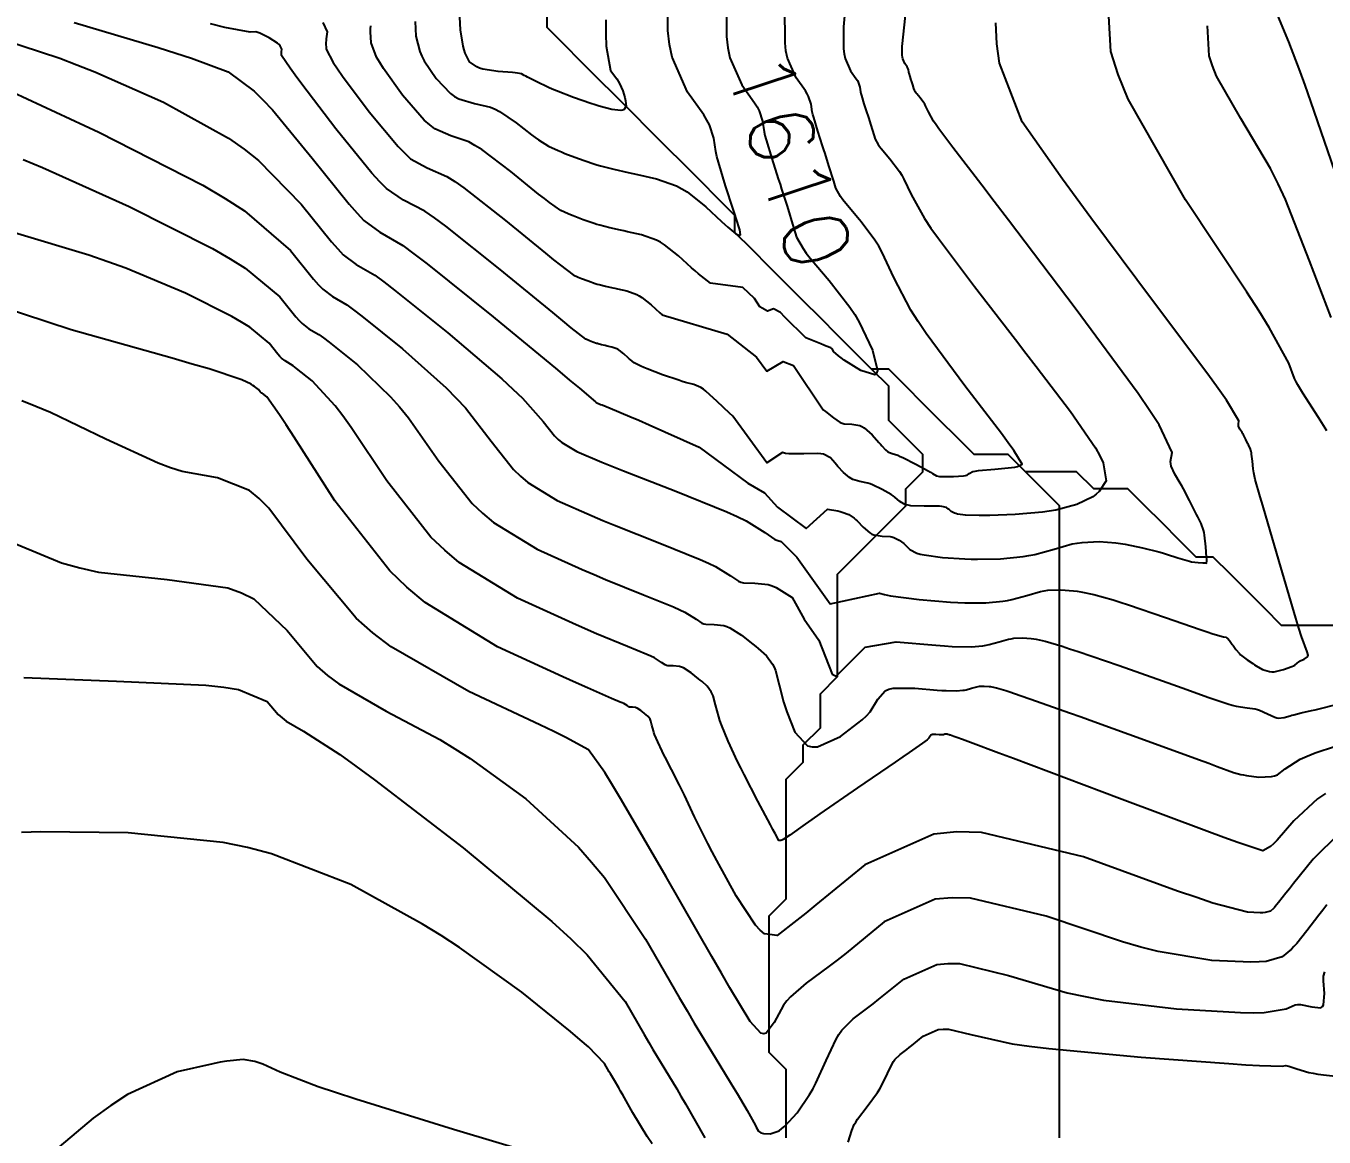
# Model space of a CAD drawing. Header units: metres. Extents: x 837117 to 838479, y 1189012 to 1191015.
# Drawn here: x 837686.6 to 837762.5, y 1190836.9 to 1190901.9 of the extents above; entities that cross this region are included whole.
import ezdxf

# ---------------------------------------------------------------- set-up
doc = ezdxf.new("R2010")
doc.units = ezdxf.units.M
doc.header["$LTSCALE"] = 0.3
for name, color, linetype in [('COTAS 10', 1, 'Continuous'), ('COTAS INT', 252, 'Continuous'), ('DRENAJE', 5, 'Continuous')]:
    doc.layers.add(name, color=color, linetype=linetype)
doc.styles.get("Standard").update_dxf_attribs({"font": 'simplex.shx'})

msp = doc.modelspace()

# ---------------------------------------------------------------- linework, layer by layer
at = {"layer": 'COTAS 10'}
for points in [[(837762.673, 1190878.242), (837762.196, 1190879.019), (837761.275, 1190880.45), (837760.97, 1190880.934), (837760.881, 1190881.115), (837760.791, 1190881.316), (837760.45, 1190882.212), (837759.309, 1190884.301), (837758.715, 1190885.255), (837758, 1190886.372), (837754.41, 1190891.762), (837751.04, 1190897.657), (837750.464, 1190899.092), (837750.041, 1190900.442), (837749.803, 1190904.607)], [(837727.535, 1190904.194), (837727.541, 1190901.321), (837727.622, 1190900.67), (837727.737, 1190900.083), (837728.44, 1190898.487), (837729.189, 1190897.442), (837729.334, 1190897.202), (837729.451, 1190896.984), (837729.647, 1190896.374), (837729.742, 1190895.753), (837729.795, 1190895.527), (837729.86, 1190895.278), (837730.192, 1190894.184), (837730.577, 1190892.997), (837730.676, 1190892.689), (837730.771, 1190892.39), (837731.086, 1190891.388), (837731.47, 1190890.147), (837731.644, 1190889.585), (837732.025, 1190888.909), (837732.214, 1190888.648), (837732.439, 1190888.356), (837733.552, 1190887.038), (837734.762, 1190885.486), (837735.048, 1190885.047), (837735.312, 1190884.604), (837736.091, 1190882.973), (837736.374, 1190881.782), (837736.326, 1190881.617), (837736.224, 1190881.524), (837735.398, 1190881.78), (837734.435, 1190882.39), (837734.246, 1190882.52), (837734.091, 1190882.632), (837733.811, 1190882.895), (837733.748, 1190883.021), (837733.73, 1190883.046), (837733.712, 1190883.068), (837733.645, 1190883.112), (837733.38, 1190883.211), (837733.238, 1190883.267), (837733.066, 1190883.335), (837732.195, 1190883.685), (837730.959, 1190884.898), (837730.713, 1190885.182), (837730.295, 1190885.391), (837729.937, 1190885.241), (837729.625, 1190885.433), (837729.49, 1190885.496), (837729.175, 1190885.998), (837728.499, 1190886.633), (837726.612, 1190886.892), (837725.911, 1190887.441), (837725.709, 1190887.611), (837725.504, 1190887.788), (837724.735, 1190888.493), (837723.923, 1190889.14), (837723.691, 1190889.281), (837723.456, 1190889.405), (837722.58, 1190889.715), (837721.748, 1190889.902), (837721.541, 1190889.948), (837721.344, 1190889.992), (837720.715, 1190890.133), (837720.133, 1190890.28), (837719.966, 1190890.329), (837719.797, 1190890.381), (837719.163, 1190890.597), (837718.566, 1190890.827), (837718.42, 1190890.887), (837718.283, 1190890.947), (837717.856, 1190891.149), (837717.18, 1190891.615), (837716.886, 1190891.84), (837716.545, 1190892.107), (837714.928, 1190893.418), (837713.22, 1190894.704), (837712.823, 1190894.955), (837712.458, 1190895.16), (837711.413, 1190895.521), (837710.474, 1190895.922), (837710.176, 1190896.153), (837709.862, 1190896.435), (837708.593, 1190897.889), (837707.472, 1190899.451), (837707.252, 1190899.802), (837707.071, 1190900.117), (837706.743, 1190900.963), (837706.713, 1190901.593), (837706.719, 1190901.772), (837706.732, 1190901.953)], [(837684.919, 1190898.449), (837690.814, 1190895.723), (837696.912, 1190892.623), (837698.213, 1190891.852), (837699.345, 1190891.12), (837702.037, 1190888.793), (837703.383, 1190887.117), (837703.669, 1190886.795), (837703.916, 1190886.535), (837704.492, 1190886.108), (837705.32, 1190885.623), (837705.727, 1190885.325), (837706.21, 1190884.957), (837708.595, 1190883.038), (837711.145, 1190880.762), (837711.732, 1190880.168), (837712.268, 1190879.59), (837713.773, 1190877.633), (837715.077, 1190875.975), (837715.485, 1190875.585), (837715.914, 1190875.225), (837717.633, 1190874.173), (837719.682, 1190873.27), (837720.318, 1190873.003), (837720.984, 1190872.73), (837723.639, 1190871.683), (837726.007, 1190870.723), (837726.493, 1190870.504), (837726.905, 1190870.306), (837727.78, 1190869.76), (837728.238, 1190869.444), (837728.388, 1190869.391), (837728.547, 1190869.354), (837729.206, 1190869.341), (837729.979, 1190869.262), (837730.211, 1190869.182), (837730.45, 1190869.077), (837731.38, 1190868.488), (837732.092, 1190867.217), (837732.94, 1190866.006), (837733.727, 1190864.008), (837733.969, 1190863.887), (837735.664, 1190865.582), (837737.468, 1190865.899), (837739.802, 1190865.697), (837740.309, 1190865.661), (837740.756, 1190865.634), (837741.866, 1190865.608), (837742.552, 1190865.673), (837742.732, 1190865.702), (837742.907, 1190865.736), (837743.5, 1190865.901), (837744.053, 1190866.056), (837744.203, 1190866.084), (837744.35, 1190866.106), (837744.868, 1190866.131), (837745.38, 1190866.092), (837745.524, 1190866.073), (837745.669, 1190866.051), (837746.198, 1190865.942), (837747.186, 1190865.642), (837747.62, 1190865.499), (837748.123, 1190865.33), (837750.522, 1190864.505), (837753.063, 1190863.616), (837753.657, 1190863.406), (837754.203, 1190863.213), (837755.778, 1190862.648), (837756.888, 1190862.274), (837757.141, 1190862.202), (837757.371, 1190862.142), (837758.004, 1190862.038), (837758.481, 1190861.972), (837758.611, 1190861.936), (837758.741, 1190861.894), (837759.205, 1190861.677), (837759.635, 1190861.484), (837759.744, 1190861.457), (837759.848, 1190861.44), (837760.184, 1190861.472), (837760.523, 1190861.576), (837760.629, 1190861.605), (837760.739, 1190861.633), (837761.18, 1190861.737), (837761.781, 1190861.874), (837761.992, 1190861.925), (837762.223, 1190861.98), (837763.22, 1190862.225)], [(837684.808, 1190872.111), (837688.632, 1190870.528), (837689.712, 1190870.222), (837690.8, 1190869.972), (837694.808, 1190869.545), (837698.359, 1190869.056), (837699.16, 1190868.767), (837699.882, 1190868.411), (837701.833, 1190866.571), (837703.595, 1190864.46), (837704.199, 1190863.934), (837704.853, 1190863.433), (837707.631, 1190861.833), (837710.773, 1190860.174), (837711.655, 1190859.636), (837712.544, 1190859.063), (837715.798, 1190856.71), (837718.876, 1190853.883), (837719.653, 1190853.012), (837720.397, 1190852.102), (837722.812, 1190848.498), (837724.777, 1190845.089), (837725.236, 1190844.303), (837725.659, 1190843.586), (837726.883, 1190841.565), (837727.768, 1190840.133), (837727.979, 1190839.787), (837728.173, 1190839.463), (837728.75, 1190838.473), (837729.144, 1190837.77), (837729.223, 1190837.627), (837729.29, 1190837.506), (837729.424, 1190837.254), (837729.557, 1190837.167), (837729.623, 1190837.149), (837729.701, 1190837.135), (837730.091, 1190837.107), (837730.621, 1190837.29), (837730.789, 1190837.409), (837730.966, 1190837.557), (837731.678, 1190838.337), (837732.407, 1190839.399), (837732.594, 1190839.725), (837732.775, 1190840.065), (837733.375, 1190841.407), (837733.956, 1190842.65), (837734.126, 1190842.927), (837734.3, 1190843.176), (837734.957, 1190843.834), (837735.824, 1190844.476), (837736.131, 1190844.715), (837736.466, 1190844.981), (837737.913, 1190846.161), (837739.848, 1190847.018), (837740.49, 1190847.079), (837741.178, 1190847.065), (837744.045, 1190846.379), (837747.481, 1190845.36), (837748.527, 1190845.135), (837749.613, 1190844.935), (837753.879, 1190844.42), (837757.62, 1190844.207), (837758.376, 1190844.197), (837759.011, 1190844.209), (837760.29, 1190844.427), (837760.817, 1190844.661), (837760.977, 1190844.682), (837761.142, 1190844.684), (837761.789, 1190844.532), (837762.322, 1190844.485), (837762.415, 1190844.552), (837762.485, 1190844.655), (837762.542, 1190845.318), (837762.486, 1190846.053), (837762.484, 1190846.201), (837762.489, 1190846.326), (837762.556, 1190846.578)]]:
    msp.add_lwpolyline(points, dxfattribs=at)
at = {"layer": 'COTAS INT'}
for points in [[(837709.319, 1190902.211), (837709.362, 1190901.337), (837709.605, 1190900.439), (837709.723, 1190900.175), (837709.862, 1190899.904), (837710.548, 1190898.869), (837711.396, 1190897.989), (837711.638, 1190897.815), (837711.884, 1190897.671), (837712.797, 1190897.403), (837713.74, 1190897.188), (837714.004, 1190897.077), (837714.27, 1190896.944), (837715.242, 1190896.28), (837716.129, 1190895.578), (837716.341, 1190895.422), (837716.538, 1190895.283), (837717.131, 1190894.916), (837717.703, 1190894.645), (837717.887, 1190894.566), (837718.082, 1190894.485), (837718.88, 1190894.177), (837719.728, 1190893.888), (837719.955, 1190893.818), (837720.178, 1190893.753), (837720.956, 1190893.556), (837721.798, 1190893.368), (837722.062, 1190893.309), (837722.339, 1190893.247), (837723.452, 1190892.997), (837724.624, 1190892.582), (837724.938, 1190892.416), (837725.249, 1190892.228), (837726.335, 1190891.363), (837727.248, 1190890.505), (837727.449, 1190890.322), (837727.628, 1190890.161), (837728.088, 1190889.778), (837728.316, 1190889.674), (837728.348, 1190889.69), (837728.367, 1190889.726), (837728.324, 1190890.018), (837728.118, 1190890.667), (837728.034, 1190890.927), (837727.938, 1190891.223), (837727.494, 1190892.583), (837727.07, 1190893.979), (837726.988, 1190894.297), (837726.92, 1190894.585), (837726.799, 1190895.377), (837726.549, 1190896.154), (837726.399, 1190896.432), (837726.215, 1190896.738), (837725.26, 1190898.071), (837724.364, 1190900.106), (837724.217, 1190900.855), (837724.114, 1190901.684), (837724.105, 1190905.348)], [(837734.614, 1190904.261), (837734.393, 1190901.887), (837734.396, 1190900.594), (837734.433, 1190900.302), (837734.484, 1190900.037), (837734.801, 1190899.319), (837735.137, 1190898.849), (837735.202, 1190898.742), (837735.255, 1190898.643), (837735.343, 1190898.369), (837735.386, 1190898.09), (837735.41, 1190897.988), (837735.439, 1190897.876), (837735.588, 1190897.384), (837735.762, 1190896.85), (837735.806, 1190896.711), (837735.849, 1190896.577), (837735.99, 1190896.126), (837736.163, 1190895.568), (837736.242, 1190895.315), (837736.413, 1190895.011), (837736.498, 1190894.894), (837736.599, 1190894.763), (837737.1, 1190894.169), (837737.66, 1190893.43), (837737.799, 1190893.207), (837737.93, 1190892.975), (837738.346, 1190892.072), (837739.138, 1190890.665), (837739.507, 1190890.117), (837739.941, 1190889.499), (837742.048, 1190886.693), (837744.45, 1190883.59), (837745.07, 1190882.785), (837745.671, 1190882.003), (837747.677, 1190879.372), (837749.14, 1190877.243), (837749.399, 1190876.777), (837749.594, 1190876.365), (837749.77, 1190875.322), (837749.359, 1190874.688), (837749.184, 1190874.534), (837748.984, 1190874.388), (837748.039, 1190873.939), (837746.808, 1190873.61), (837746.427, 1190873.541), (837746.028, 1190873.481), (837744.439, 1190873.344), (837742.958, 1190873.294), (837742.627, 1190873.289), (837742.329, 1190873.288), (837741.538, 1190873.317), (837741.063, 1190873.38), (837740.964, 1190873.401), (837740.88, 1190873.424), (837740.694, 1190873.517), (837740.597, 1190873.618), (837740.568, 1190873.644), (837740.538, 1190873.671), (837740.423, 1190873.762), (837740.148, 1190873.827), (837740.017, 1190873.838), (837739.862, 1190873.845), (837739.104, 1190873.841), (837738.331, 1190873.866), (837738.166, 1190873.892), (837738.023, 1190873.925), (837737.682, 1190874.113), (837737.402, 1190874.367), (837737.297, 1190874.443), (837737.18, 1190874.521), (837736.658, 1190874.822), (837736.092, 1190875.086), (837735.948, 1190875.14), (837735.808, 1190875.187), (837735.35, 1190875.289), (837734.945, 1190875.4), (837734.838, 1190875.453), (837734.735, 1190875.515), (837734.384, 1190875.818), (837734.065, 1190876.169), (837733.982, 1190876.261), (837733.901, 1190876.351), (837733.627, 1190876.659), (837733.23, 1190876.875), (837733.071, 1190876.908), (837732.891, 1190876.929), (837732.062, 1190876.908), (837731.204, 1190876.899), (837731.006, 1190876.928), (837730.824, 1190876.971), (837729.91, 1190876.366), (837727.925, 1190879.096), (837727.724, 1190879.273), (837726.996, 1190879.965), (837726.344, 1190880.565), (837726.19, 1190880.683), (837726.047, 1190880.781), (837725.629, 1190880.965), (837725.141, 1190881.081), (837724.955, 1190881.137), (837724.747, 1190881.203), (837723.808, 1190881.528), (837722.894, 1190881.875), (837722.701, 1190881.955), (837722.534, 1190882.029), (837722.144, 1190882.235), (837721.917, 1190882.413), (837721.852, 1190882.468), (837721.785, 1190882.526), (837721.536, 1190882.755), (837721.272, 1190882.964), (837721.197, 1190883.01), (837721.121, 1190883.05), (837720.837, 1190883.151), (837720.567, 1190883.211), (837720.5, 1190883.226), (837720.436, 1190883.241), (837720.232, 1190883.286), (837720.043, 1190883.334), (837719.989, 1190883.35), (837719.934, 1190883.367), (837719.728, 1190883.437), (837719.535, 1190883.511), (837719.488, 1190883.531), (837719.443, 1190883.55), (837719.305, 1190883.616), (837718.464, 1190884.28), (837717.976, 1190884.676), (837717.378, 1190885.164), (837714.3, 1190887.696), (837711.121, 1190890.224), (837710.461, 1190890.71), (837709.895, 1190891.104), (837708.644, 1190891.756), (837707.653, 1190892.424), (837707.251, 1190892.829), (837706.794, 1190893.329), (837704.683, 1190895.928), (837702.692, 1190898.544), (837702.31, 1190899.056), (837702.003, 1190899.474), (837701.506, 1190900.215), (837701.499, 1190900.356), (837701.5, 1190900.396), (837701.503, 1190900.436), (837701.526, 1190900.587), (837701.432, 1190900.781), (837701.361, 1190900.85), (837701.271, 1190900.925), (837700.784, 1190901.249), (837700.239, 1190901.522), (837700.113, 1190901.565), (837699.997, 1190901.594), (837699.668, 1190901.58), (837698.193, 1190901.86), (837697.356, 1190902.073)], [(837703.922, 1190902.141), (837704.18, 1190901.607), (837704.118, 1190901.195), (837704.11, 1190901.084), (837704.106, 1190900.974), (837704.124, 1190900.589), (837704.537, 1190899.796), (837704.781, 1190899.429), (837705.082, 1190898.998), (837706.638, 1190896.908), (837708.328, 1190894.882), (837708.714, 1190894.491), (837709.063, 1190894.173), (837710.028, 1190893.638), (837711.177, 1190893.132), (837711.642, 1190892.833), (837712.171, 1190892.464), (837714.614, 1190890.557), (837716.962, 1190888.636), (837717.431, 1190888.258), (837717.822, 1190887.947), (837718.58, 1190887.383), (837718.863, 1190887.248), (837718.954, 1190887.209), (837719.051, 1190887.169), (837719.446, 1190887.017), (837719.865, 1190886.874), (837719.978, 1190886.839), (837720.088, 1190886.807), (837720.473, 1190886.709), (837720.89, 1190886.617), (837721.02, 1190886.587), (837721.158, 1190886.557), (837721.708, 1190886.433), (837722.289, 1190886.228), (837722.444, 1190886.145), (837722.598, 1190886.052), (837723.135, 1190885.624), (837723.645, 1190885.157), (837723.781, 1190885.04), (837727.588, 1190883.898), (837729.309, 1190882.562), (837729.897, 1190881.748), (837730.855, 1190882.311), (837731.462, 1190882.077), (837733.201, 1190879.475), (837733.346, 1190879.37), (837733.797, 1190879.011), (837734.203, 1190878.743), (837734.32, 1190878.696), (837734.439, 1190878.661), (837734.885, 1190878.631), (837735.346, 1190878.565), (837735.474, 1190878.507), (837735.602, 1190878.431), (837736.067, 1190878.015), (837736.469, 1190877.56), (837736.558, 1190877.46), (837736.637, 1190877.371), (837736.841, 1190877.145), (837736.988, 1190877.018), (837737.031, 1190876.992), (837737.076, 1190876.97), (837737.246, 1190876.923), (837737.564, 1190876.814), (837737.702, 1190876.753), (837737.861, 1190876.678), (837738.617, 1190876.294), (837739.348, 1190875.904), (837739.491, 1190875.824), (837739.609, 1190875.757), (837739.824, 1190875.618), (837740.009, 1190875.576), (837740.108, 1190875.569), (837740.227, 1190875.566), (837740.832, 1190875.571), (837741.422, 1190875.613), (837741.533, 1190875.631), (837741.62, 1190875.652), (837741.742, 1190875.754), (837741.956, 1190875.866), (837742.101, 1190875.894), (837742.282, 1190875.92), (837743.247, 1190876.003), (837744.225, 1190876.093), (837744.416, 1190876.124), (837744.571, 1190876.157), (837744.841, 1190876.3), (837744.354, 1190877.099), (837744.032, 1190877.546), (837743.628, 1190878.092), (837741.495, 1190880.879), (837739.237, 1190883.936), (837738.755, 1190884.653), (837738.334, 1190885.312), (837737.334, 1190887.223), (837736.664, 1190888.679), (837736.452, 1190889.052), (837736.229, 1190889.412), (837735.417, 1190890.484), (837735.326, 1190890.603), (837734.519, 1190891.559), (837734.356, 1190891.771), (837734.219, 1190891.96), (837733.943, 1190892.45), (837733.817, 1190892.857), (837733.538, 1190893.757), (837733.31, 1190894.484), (837733.241, 1190894.7), (837733.169, 1190894.923), (837732.89, 1190895.784), (837732.649, 1190896.577), (837732.602, 1190896.758), (837732.564, 1190896.921), (837732.495, 1190897.372), (837732.353, 1190897.814), (837732.268, 1190897.972), (837732.163, 1190898.146), (837731.62, 1190898.903), (837731.111, 1190900.06), (837731.027, 1190900.486), (837730.969, 1190900.957), (837730.964, 1190903.041)], [(837759.588, 1190903.018), (837760.441, 1190901.006), (837761.093, 1190899.281), (837761.382, 1190898.472), (837761.718, 1190897.519), (837763.322, 1190892.881)], [(837685.137, 1190901.171), (837688.527, 1190900.048), (837689.537, 1190899.664), (837690.579, 1190899.249), (837694.602, 1190897.487), (837698.41, 1190895.372), (837699.317, 1190894.734), (837700.159, 1190894.074), (837702.664, 1190891.503), (837704.426, 1190889.311), (837704.799, 1190888.89), (837705.123, 1190888.549), (837705.876, 1190887.991), (837706.96, 1190887.355), (837707.491, 1190886.966), (837708.124, 1190886.485), (837711.244, 1190883.975), (837714.397, 1190881.286), (837715.05, 1190880.692), (837715.607, 1190880.163), (837716.826, 1190878.794), (837717.49, 1190877.948), (837717.698, 1190877.749), (837717.917, 1190877.566), (837718.794, 1190877.029), (837720.256, 1190876.408), (837720.844, 1190876.171), (837721.511, 1190875.906), (837724.582, 1190874.713), (837727.566, 1190873.504), (837728.177, 1190873.229), (837728.697, 1190872.979), (837729.798, 1190872.291), (837730.368, 1190871.893), (837730.551, 1190871.826), (837730.747, 1190871.778), (837731.668, 1190870.849), (837733.606, 1190868.125), (837736.499, 1190868.75), (837736.797, 1190868.67), (837737.146, 1190868.596), (837738.825, 1190868.371), (837740.644, 1190868.227), (837741.082, 1190868.203), (837741.49, 1190868.187), (837742.724, 1190868.187), (837743.725, 1190868.281), (837743.987, 1190868.323), (837744.243, 1190868.373), (837745.11, 1190868.614), (837745.917, 1190868.841), (837746.135, 1190868.882), (837746.35, 1190868.914), (837747.106, 1190868.95), (837747.854, 1190868.892), (837748.064, 1190868.865), (837748.275, 1190868.832), (837749.047, 1190868.673), (837750.162, 1190868.349), (837750.59, 1190868.213), (837751.069, 1190868.056), (837753.227, 1190867.319), (837755.265, 1190866.619), (837755.668, 1190866.485), (837756.001, 1190866.377), (837756.624, 1190866.201), (837756.78, 1190866.164), (837756.819, 1190866.143), (837756.857, 1190866.117), (837756.98, 1190865.986), (837757.105, 1190865.807), (837757.144, 1190865.75), (837757.184, 1190865.691), (837757.348, 1190865.456), (837757.555, 1190865.207), (837757.624, 1190865.141), (837757.698, 1190865.075), (837758.004, 1190864.845), (837758.349, 1190864.623), (837758.446, 1190864.562), (837758.545, 1190864.502), (837758.908, 1190864.287), (837759.32, 1190864.156), (837759.45, 1190864.148), (837759.587, 1190864.153), (837760.135, 1190864.274), (837760.619, 1190864.452), (837760.715, 1190864.494), (837760.794, 1190864.532), (837760.943, 1190864.641), (837761.029, 1190864.731), (837761.07, 1190864.758), (837761.117, 1190864.785), (837761.348, 1190864.889), (837761.544, 1190865.02), (837761.569, 1190865.065), (837761.581, 1190865.113), (837761.521, 1190865.317), (837761.197, 1190866.214), (837761.044, 1190866.699), (837760.862, 1190867.287), (837759.975, 1190870.265), (837759.097, 1190873.272), (837758.922, 1190873.878), (837758.775, 1190874.385), (837758.489, 1190875.396), (837758.405, 1190875.786), (837758.385, 1190875.901), (837758.367, 1190876.019), (837758.317, 1190876.473), (837758.274, 1190876.877), (837758.26, 1190876.964), (837758.246, 1190877.041), (837758.191, 1190877.227), (837758.116, 1190877.378), (837758.089, 1190877.431), (837758.059, 1190877.49), (837757.93, 1190877.745), (837757.79, 1190878.013), (837757.753, 1190878.079), (837757.717, 1190878.142), (837757.593, 1190878.342), (837757.512, 1190878.525), (837757.503, 1190878.578), (837757.499, 1190878.631), (837757.532, 1190878.83), (837756.801, 1190880.035), (837756.314, 1190880.723), (837755.705, 1190881.564), (837752.48, 1190885.877), (837748.859, 1190890.714), (837748, 1190891.884), (837747.204, 1190892.981), (837744.848, 1190896.332), (837743.518, 1190899.757), (837743.368, 1190900.9), (837743.314, 1190902.129)], [(837689.365, 1190902.135), (837694.282, 1190900.675), (837695.329, 1190900.346), (837696.239, 1190900.05), (837698.39, 1190899.25), (837699.909, 1190898.121), (837700.42, 1190897.616), (837700.972, 1190897.028), (837703.292, 1190894.213), (837705.469, 1190891.504), (837705.93, 1190890.984), (837706.329, 1190890.563), (837707.26, 1190889.873), (837708.599, 1190889.088), (837709.256, 1190888.607), (837710.037, 1190888.012), (837713.892, 1190884.911), (837717.648, 1190881.811), (837718.367, 1190881.216), (837718.946, 1190880.736), (837719.878, 1190879.954), (837719.903, 1190879.921), (837719.911, 1190879.913), (837719.92, 1190879.906), (837719.954, 1190879.886), (837720.097, 1190879.829), (837720.174, 1190879.798), (837720.268, 1190879.762), (837720.743, 1190879.579), (837721.896, 1190879.094), (837722.416, 1190878.867), (837723.025, 1190878.599), (837725.95, 1190877.299), (837728.794, 1190875.18), (837729.77, 1190874.622), (837730.537, 1190873.785), (837732.211, 1190872.53), (837733.455, 1190873.654), (837734.053, 1190873.559), (837734.194, 1190873.528), (837734.323, 1190873.493), (837734.698, 1190873.349), (837735.012, 1190873.138), (837735.102, 1190873.062), (837735.194, 1190872.978), (837735.539, 1190872.608), (837735.925, 1190872.272), (837736.043, 1190872.209), (837736.166, 1190872.159), (837736.649, 1190872.089), (837737.117, 1190872.062), (837737.229, 1190872.039), (837737.335, 1190872.01), (837737.655, 1190871.852), (837737.915, 1190871.646), (837737.983, 1190871.586), (837738.049, 1190871.526), (837738.27, 1190871.299), (837738.69, 1190871.087), (837738.881, 1190871.036), (837739.104, 1190870.988), (837740.181, 1190870.844), (837741.487, 1190870.757), (837741.854, 1190870.746), (837742.224, 1190870.741), (837743.582, 1190870.766), (837744.899, 1190870.889), (837745.243, 1190870.945), (837745.579, 1190871.011), (837746.719, 1190871.327), (837747.781, 1190871.625), (837748.067, 1190871.679), (837748.35, 1190871.721), (837749.344, 1190871.769), (837750.328, 1190871.693), (837750.603, 1190871.657), (837750.881, 1190871.614), (837751.896, 1190871.405), (837752.837, 1190871.162), (837753.068, 1190871.098), (837753.286, 1190871.035), (837753.963, 1190870.82), (837754.506, 1190870.651), (837754.638, 1190870.618), (837754.762, 1190870.59), (837755.147, 1190870.538), (837755.423, 1190870.525), (837755.48, 1190870.522), (837755.527, 1190870.518), (837755.625, 1190870.507), (837755.645, 1190870.648), (837755.644, 1190870.74), (837755.639, 1190870.856), (837755.596, 1190871.467), (837755.515, 1190872.139), (837755.487, 1190872.293), (837755.456, 1190872.434), (837755.321, 1190872.826), (837755.124, 1190873.215), (837755.054, 1190873.354), (837754.978, 1190873.506), (837754.645, 1190874.166), (837754.282, 1190874.858), (837754.187, 1190875.03), (837754.093, 1190875.193), (837753.773, 1190875.71), (837753.563, 1190876.184), (837753.539, 1190876.32), (837753.529, 1190876.458), (837753.616, 1190876.974), (837752.858, 1190878.593), (837752.316, 1190879.427), (837751.629, 1190880.428), (837747.949, 1190885.434), (837744.042, 1190890.584), (837743.211, 1190891.675), (837742.49, 1190892.622), (837740.795, 1190894.832), (837739.977, 1190895.922), (837739.809, 1190896.161), (837739.665, 1190896.375), (837739.358, 1190896.921), (837739.196, 1190897.272), (837739.145, 1190897.362), (837739.091, 1190897.448), (837738.874, 1190897.736), (837738.679, 1190897.966), (837738.64, 1190898.017), (837738.607, 1190898.062), (837738.54, 1190898.181), (837738.51, 1190898.279), (837738.443, 1190898.496), (837738.388, 1190898.671), (837738.371, 1190898.723), (837738.354, 1190898.777), (837738.287, 1190898.984), (837738.229, 1190899.175), (837738.217, 1190899.219), (837738.208, 1190899.258), (837738.191, 1190899.367), (837738.157, 1190899.473), (837738.137, 1190899.511), (837738.111, 1190899.553), (837737.981, 1190899.736), (837737.858, 1190900.014), (837737.838, 1190900.117), (837737.824, 1190900.231), (837737.822, 1190900.733), (837738.016, 1190902.557)], [(837720.484, 1190902.305), (837720.483, 1190901.46), (837720.504, 1190900.751), (837720.764, 1190899.336), (837721.121, 1190898.838), (837721.202, 1190898.708), (837721.276, 1190898.581), (837721.478, 1190898.15), (837721.601, 1190897.763), (837721.624, 1190897.664), (837721.643, 1190897.568), (837721.671, 1190897.25), (837721.542, 1190897.042), (837721.46, 1190897.015), (837721.359, 1190897.001), (837720.83, 1190897.06), (837720.087, 1190897.256), (837719.852, 1190897.328), (837719.603, 1190897.407), (837718.597, 1190897.757), (837717.598, 1190898.142), (837717.353, 1190898.244), (837717.123, 1190898.343), (837716.407, 1190898.682), (837715.897, 1190898.95), (837715.796, 1190899.004), (837715.712, 1190899.05), (837715.556, 1190899.141), (837715.319, 1190899.185), (837715.185, 1190899.2), (837715.021, 1190899.216), (837714.181, 1190899.285), (837713.294, 1190899.419), (837713.101, 1190899.476), (837712.93, 1190899.542), (837712.503, 1190899.85), (837712.253, 1190900.357), (837712.194, 1190900.548), (837712.139, 1190900.76), (837711.98, 1190901.711), (837711.926, 1190902.829)], [(837762.928, 1190884.874), (837761.666, 1190888.189), (837760.255, 1190891.782), (837759.827, 1190892.702), (837759.382, 1190893.59), (837757.641, 1190896.524), (837756.219, 1190899.011), (837755.976, 1190899.617), (837755.798, 1190900.187), (837755.697, 1190901.944)], [(837686.386, 1190894.135), (837687.527, 1190893.651), (837692.591, 1190891.369), (837697.473, 1190888.914), (837698.5, 1190888.322), (837699.385, 1190887.768), (837701.409, 1190886.083), (837702.341, 1190884.924), (837702.538, 1190884.701), (837702.709, 1190884.521), (837703.107, 1190884.226), (837703.681, 1190883.89), (837703.962, 1190883.684), (837704.296, 1190883.429), (837705.946, 1190882.102), (837707.893, 1190880.237), (837708.415, 1190879.644), (837708.929, 1190879.017), (837710.721, 1190876.473), (837712.664, 1190874.002), (837713.272, 1190873.421), (837713.911, 1190872.884), (837716.473, 1190871.316), (837719.108, 1190870.131), (837719.792, 1190869.835), (837720.457, 1190869.553), (837722.695, 1190868.652), (837724.449, 1190867.941), (837724.809, 1190867.779), (837725.114, 1190867.632), (837725.762, 1190867.228), (837726.101, 1190866.994), (837726.212, 1190866.955), (837726.33, 1190866.927), (837726.818, 1190866.918), (837727.39, 1190866.86), (837727.562, 1190866.8), (837727.739, 1190866.722), (837728.428, 1190866.286), (837729.092, 1190865.761), (837729.255, 1190865.628), (837729.407, 1190865.5), (837729.881, 1190865.079), (837730.246, 1190864.585), (837730.331, 1190864.41), (837730.408, 1190864.219), (837730.629, 1190863.392), (837730.876, 1190862.396), (837730.97, 1190862.099), (837731.076, 1190861.793), (837731.551, 1190860.608), (837732.293, 1190859.811), (837732.567, 1190859.749), (837732.87, 1190859.756), (837734.214, 1190860.355), (837735.483, 1190861.327), (837735.74, 1190861.569), (837735.956, 1190861.799), (837736.394, 1190862.535), (837736.829, 1190863.038), (837737.044, 1190863.121), (837737.3, 1190863.181), (837738.562, 1190863.193), (837739.867, 1190863.08), (837740.15, 1190863.06), (837740.398, 1190863.044), (837741.008, 1190863.03), (837741.379, 1190863.065), (837741.476, 1190863.08), (837741.57, 1190863.099), (837741.891, 1190863.188), (837742.19, 1190863.272), (837742.27, 1190863.287), (837742.35, 1190863.299), (837742.63, 1190863.312), (837742.907, 1190863.291), (837742.984, 1190863.281), (837743.062, 1190863.269), (837743.348, 1190863.21), (837743.882, 1190863.048), (837744.116, 1190862.971), (837744.389, 1190862.879), (837745.684, 1190862.434), (837747.625, 1190861.746), (837748.304, 1190861.503), (837749.044, 1190861.236), (837752.228, 1190860.081), (837755.174, 1190859.007), (837755.764, 1190858.791), (837756.257, 1190858.611), (837757.222, 1190858.256), (837757.648, 1190858.14), (837757.801, 1190858.11), (837757.969, 1190858.081), (837758.701, 1190857.987), (837759.443, 1190858.009), (837759.617, 1190858.053), (837759.778, 1190858.115), (837760.245, 1190858.476), (837761.107, 1190859.025), (837761.517, 1190859.205), (837762, 1190859.397), (837764.362, 1190860.193)], [(837762.604, 1190857.016), (837762.129, 1190856.707), (837760.736, 1190855.427), (837759.766, 1190854.299), (837759.557, 1190854.086), (837759.374, 1190853.917), (837758.926, 1190853.664), (837757.468, 1190854.153), (837756.649, 1190854.45), (837755.649, 1190854.818), (837750.535, 1190856.733), (837745.372, 1190858.68), (837744.34, 1190859.068), (837743.482, 1190859.391), (837741.821, 1190860.012), (837741.347, 1190860.184), (837741.237, 1190860.224), (837741.136, 1190860.26), (837740.847, 1190860.362), (837740.654, 1190860.429), (837740.613, 1190860.442), (837740.578, 1190860.454), (837740.499, 1190860.478), (837740.456, 1190860.487), (837740.444, 1190860.489), (837740.433, 1190860.49), (837740.392, 1190860.493), (837740.35, 1190860.491), (837740.338, 1190860.49), (837740.326, 1190860.487), (837740.282, 1190860.475), (837740.234, 1190860.462), (837740.22, 1190860.459), (837740.205, 1190860.456), (837740.15, 1190860.451), (837740.059, 1190860.453), (837740.022, 1190860.456), (837739.98, 1190860.459), (837739.786, 1190860.476), (837739.598, 1190860.474), (837739.56, 1190860.465), (837739.528, 1190860.452), (837739.463, 1190860.378), (837739.378, 1190860.255), (837739.334, 1190860.212), (837739.281, 1190860.166), (837739.012, 1190859.967), (837738.231, 1190859.431), (837737.854, 1190859.172), (837737.408, 1190858.866), (837735.219, 1190857.36), (837733.003, 1190855.83), (837732.54, 1190855.508), (837732.143, 1190855.23), (837731.251, 1190854.594), (837730.868, 1190854.333), (837730.791, 1190854.292), (837730.726, 1190854.265), (837730.598, 1190854.277), (837730.384, 1190854.69), (837730.265, 1190854.915), (837730.121, 1190855.187), (837729.387, 1190856.571), (837728.571, 1190858.141), (837728.375, 1190858.531), (837728.192, 1190858.902), (837727.643, 1190860.082), (837727.247, 1190861.049), (837727.162, 1190861.286), (837727.088, 1190861.509), (837726.906, 1190862.204), (837726.763, 1190862.741), (837726.712, 1190862.865), (837726.657, 1190862.979), (837726.42, 1190863.3), (837726.112, 1190863.573), (837726.013, 1190863.657), (837725.908, 1190863.743), (837725.476, 1190864.084), (837725.029, 1190864.368), (837724.913, 1190864.418), (837724.802, 1190864.457), (837724.43, 1190864.495), (837724.113, 1190864.501), (837724.036, 1190864.519), (837723.964, 1190864.545), (837723.744, 1190864.696), (837723.323, 1190864.959), (837723.124, 1190865.054), (837722.891, 1190865.16), (837721.751, 1190865.622), (837719.929, 1190866.377), (837719.266, 1190866.667), (837718.534, 1190866.992), (837715.313, 1190868.46), (837711.908, 1190870.543), (837711.059, 1190871.257), (837710.25, 1190872.029), (837707.669, 1190875.313), (837705.589, 1190878.444), (837705.097, 1190879.12), (837704.642, 1190879.713), (837703.298, 1190881.166), (837702.383, 1190881.902), (837702.197, 1190882.043), (837702.041, 1190882.157), (837701.723, 1190882.344), (837701.502, 1190882.507), (837701.408, 1190882.607), (837701.298, 1190882.731), (837700.781, 1190883.374), (837699.659, 1190884.308), (837699.168, 1190884.615), (837698.599, 1190884.944), (837695.891, 1190886.305), (837692.4, 1190887.759), (837691.337, 1190888.146), (837690.231, 1190888.526), (837685.891, 1190889.844)], [(837763.39, 1190854.687), (837761.877, 1190853.182), (837760.721, 1190851.747), (837760.483, 1190851.45), (837760.281, 1190851.196), (837759.849, 1190850.644), (837759.655, 1190850.404), (837759.603, 1190850.348), (837759.553, 1190850.296), (837759.378, 1190850.144), (837759.068, 1190850.058), (837758.932, 1190850.048), (837758.775, 1190850.043), (837758.024, 1190850.075), (837756.012, 1190850.613), (837755.059, 1190850.929), (837753.935, 1190851.316), (837748.443, 1190853.313), (837742.458, 1190854.744), (837741.022, 1190854.774), (837739.682, 1190854.645), (837735.645, 1190852.857), (837732.782, 1190850.504), (837732.183, 1190850.018), (837731.668, 1190849.605), (837730.507, 1190848.712), (837729.767, 1190848.811), (837729.518, 1190849.022), (837729.248, 1190849.313), (837728.113, 1190851.03), (837726.972, 1190853.101), (837726.699, 1190853.615), (837726.445, 1190854.103), (837725.679, 1190855.654), (837725.08, 1190856.92), (837724.93, 1190857.229), (837724.787, 1190857.52), (837724.326, 1190858.419), (837723.95, 1190859.143), (837723.86, 1190859.323), (837723.776, 1190859.494), (837723.523, 1190860.038), (837723.34, 1190860.483), (837723.301, 1190860.593), (837723.267, 1190860.696), (837723.183, 1190861.016), (837723.117, 1190861.263), (837723.094, 1190861.321), (837723.069, 1190861.373), (837722.959, 1190861.521), (837722.817, 1190861.647), (837722.772, 1190861.685), (837722.723, 1190861.725), (837722.524, 1190861.882), (837722.318, 1190862.013), (837722.265, 1190862.037), (837722.213, 1190862.054), (837722.042, 1190862.072), (837721.896, 1190862.075), (837721.86, 1190862.083), (837721.827, 1190862.095), (837721.725, 1190862.165), (837721.532, 1190862.286), (837721.44, 1190862.33), (837721.332, 1190862.378), (837720.807, 1190862.591), (837719.402, 1190863.201), (837718.74, 1190863.499), (837717.959, 1190863.854), (837714.153, 1190865.604), (837709.905, 1190868.202), (837708.846, 1190869.092), (837707.837, 1190870.056), (837704.617, 1190874.153), (837702.25, 1190877.871), (837701.78, 1190878.596), (837701.39, 1190879.188), (837700.649, 1190880.229), (837700.469, 1190880.374), (837700.432, 1190880.402), (837700.402, 1190880.425), (837700.339, 1190880.461), (837700.296, 1190880.493), (837700.277, 1190880.513), (837700.255, 1190880.537), (837700.154, 1190880.664), (837699.933, 1190880.848), (837699.836, 1190880.908), (837699.724, 1190880.973), (837699.191, 1190881.241), (837697.273, 1190881.867), (837696.287, 1190882.157), (837695.104, 1190882.498), (837689.191, 1190884.154), (837682.172, 1190886.469)], [(837762.681, 1190850.51), (837762.436, 1190850.199), (837762.206, 1190849.904), (837761.499, 1190848.979), (837760.91, 1190848.249), (837760.753, 1190848.077), (837760.6, 1190847.919), (837760.069, 1190847.458), (837759.126, 1190847.197), (837758.713, 1190847.165), (837758.233, 1190847.151), (837755.952, 1190847.247), (837752.813, 1190847.774), (837751.793, 1190848.032), (837750.708, 1190848.338), (837746.244, 1190849.846), (837741.818, 1190850.904), (837740.756, 1190850.927), (837739.765, 1190850.831), (837736.779, 1190849.509), (837734.545, 1190847.688), (837734.028, 1190847.278), (837733.555, 1190846.909), (837732.216, 1190845.917), (837731.289, 1190845.126), (837731.076, 1190844.883), (837730.882, 1190844.63), (837730.342, 1190843.629), (837729.871, 1190842.989), (837729.722, 1190842.962), (837729.564, 1190843.001), (837728.922, 1190843.687), (837727.747, 1190845.659), (837727.252, 1190846.509), (837726.683, 1190847.491), (837724.017, 1190852.137), (837721.405, 1190856.628), (837720.871, 1190857.513), (837720.419, 1190858.243), (837719.468, 1190859.583), (837718.14, 1190860.305), (837717.45, 1190860.644), (837716.621, 1190861.044), (837712.461, 1190862.993), (837707.924, 1190865.605), (837706.857, 1190866.424), (837705.871, 1190867.283), (837702.993, 1190870.729), (837700.765, 1190873.721), (837700.19, 1190874.294), (837699.632, 1190874.756), (837697.766, 1190875.502), (837695.7, 1190875.864), (837695.015, 1190876.083), (837694.282, 1190876.355), (837691.229, 1190877.766), (837687.988, 1190879.32), (837687.136, 1190879.681), (837686.304, 1190880.011)], [(837686.432, 1190863.805), (837691.849, 1190863.588), (837697.086, 1190863.355), (837698.13, 1190863.239), (837698.999, 1190863.1), (837700.673, 1190862.412), (837701.32, 1190861.637), (837701.541, 1190861.444), (837701.781, 1190861.26), (837702.801, 1190860.673), (837704.925, 1190859.304), (837705.861, 1190858.627), (837706.948, 1190857.821), (837712.128, 1190853.836), (837717.333, 1190849.523), (837718.434, 1190848.51), (837719.388, 1190847.576), (837721.608, 1190844.858), (837722.731, 1190842.91), (837722.994, 1190842.46), (837723.236, 1190842.05), (837723.935, 1190840.895), (837724.636, 1190839.731), (837724.879, 1190839.315), (837725.142, 1190838.859), (837726.271, 1190836.874)], [(837723.189, 1190836.523), (837722.91, 1190836.951), (837722.071, 1190838.333), (837721.474, 1190839.387), (837721.348, 1190839.607), (837721.24, 1190839.797), (837720.987, 1190840.225), (837720.812, 1190840.514), (837720.751, 1190840.617), (837720.685, 1190840.73), (837720.403, 1190841.219), (837719.469, 1190842.197), (837718.992, 1190842.617), (837718.419, 1190843.103), (837715.563, 1190845.4), (837711.915, 1190848.02), (837710.844, 1190848.71), (837709.747, 1190849.385), (837705.563, 1190851.692), (837700.913, 1190853.5), (837699.522, 1190853.86), (837698.086, 1190854.159), (837692.525, 1190854.73), (837687.43, 1190854.776), (837686.288, 1190854.745)], [(837734.657, 1190836.619), (837734.87, 1190837.294), (837735.022, 1190837.655), (837735.11, 1190837.798), (837735.218, 1190837.961), (837735.774, 1190838.703), (837736.376, 1190839.527), (837736.513, 1190839.74), (837736.636, 1190839.947), (837736.975, 1190840.642), (837737.241, 1190841.21), (837737.318, 1190841.336), (837737.398, 1190841.45), (837737.698, 1190841.75), (837738.094, 1190842.043), (837738.234, 1190842.153), (837738.386, 1190842.274), (837739.047, 1190842.813), (837739.931, 1190843.204), (837740.224, 1190843.232), (837740.538, 1190843.225), (837741.847, 1190842.912), (837744.254, 1190842.382), (837745.26, 1190842.238), (837746.414, 1190842.096), (837751.807, 1190841.593), (837756.939, 1190841.213), (837757.929, 1190841.148), (837758.731, 1190841.1), (837760.07, 1190841.073), (837760.272, 1190841.1), (837760.358, 1190841.086), (837760.456, 1190841.063), (837760.918, 1190840.904), (837761.621, 1190840.701), (837761.872, 1190840.651), (837762.146, 1190840.603), (837763.341, 1190840.452)], [(837717.105, 1190835.699), (837711.574, 1190837.366), (837705.855, 1190839.135), (837704.668, 1190839.521), (837703.653, 1190839.862), (837701.419, 1190840.719), (837700.412, 1190841.175), (837700.17, 1190841.264), (837699.943, 1190841.336), (837699.259, 1190841.46), (837698.314, 1190841.36), (837697.924, 1190841.291), (837697.478, 1190841.204), (837695.4, 1190840.741), (837692.494, 1190839.409), (837691.525, 1190838.774), (837690.486, 1190838.024), (837686.14, 1190834.355)]]:
    msp.add_lwpolyline(points, dxfattribs=at)
at = {"layer": 'DRENAJE'}
for points in [[(837736.036, 1190881.855, 0), (837735.036, 1190882.855, 0), (837734.036, 1190883.854, 0), (837733.037, 1190884.854, 0), (837732.037, 1190885.854, 0), (837731.037, 1190886.853, 0), (837730.038, 1190887.853, 0), (837729.038, 1190888.853, 0), (837728.038, 1190889.852, 0), (837728.038, 1190890.852, 0), (837727.039, 1190891.852, 0), (837726.039, 1190892.851, 0), (837725.039, 1190893.851, 0), (837724.04, 1190894.851, 0), (837723.04, 1190895.85, 0), (837722.04, 1190896.85, 0), (837721.041, 1190897.85, 0), (837720.041, 1190898.849, 0), (837719.041, 1190899.849, 0), (837718.042, 1190900.849, 0), (837717.042, 1190901.848, 0), (837717.042, 1190902.848, 0)], [(837731.037, 1190836.87, 0), (837731.037, 1190837.87, 0), (837731.037, 1190838.87, 0), (837731.037, 1190839.869, 0), (837731.037, 1190840.869, 0), (837730.038, 1190841.869, 0), (837730.038, 1190842.868, 0), (837730.038, 1190843.868, 0), (837730.038, 1190844.868, 0), (837730.038, 1190845.867, 0), (837730.038, 1190846.867, 0), (837730.038, 1190847.867, 0), (837730.038, 1190848.866, 0), (837730.038, 1190849.866, 0), (837731.037, 1190850.866, 0), (837731.037, 1190851.865, 0), (837731.037, 1190852.865, 0), (837731.037, 1190853.865, 0), (837731.037, 1190854.864, 0), (837731.037, 1190855.864, 0), (837731.037, 1190856.864, 0), (837731.037, 1190857.863, 0), (837732.037, 1190858.863, 0), (837732.037, 1190859.863, 0), (837733.037, 1190860.862, 0), (837733.037, 1190861.862, 0), (837733.037, 1190862.862, 0), (837734.036, 1190863.861, 0), (837734.036, 1190864.861, 0), (837734.036, 1190865.861, 0), (837734.036, 1190866.86, 0), (837734.036, 1190867.86, 0), (837734.036, 1190868.86, 0), (837734.036, 1190869.859, 0), (837735.036, 1190870.859, 0), (837736.036, 1190871.858, 0), (837737.035, 1190872.858, 0), (837738.035, 1190873.858, 0), (837738.035, 1190874.857, 0), (837739.035, 1190875.857, 0), (837739.035, 1190876.857, 0), (837738.035, 1190877.856, 0), (837737.035, 1190878.856, 0), (837737.035, 1190879.856, 0), (837737.035, 1190880.855, 0), (837736.036, 1190881.855, 0)], [(837745.033, 1190875.857, 0), (837744.033, 1190876.857, 0), (837743.033, 1190876.857, 0), (837742.034, 1190876.857, 0), (837741.034, 1190877.856, 0), (837740.034, 1190878.856, 0), (837739.035, 1190879.856, 0), (837738.035, 1190880.855, 0), (837737.035, 1190881.855, 0), (837736.036, 1190881.855, 0)], [(837747.032, 1190836.87, 0), (837747.032, 1190837.87, 0), (837747.032, 1190838.87, 0), (837747.032, 1190839.869, 0), (837747.032, 1190840.869, 0), (837747.032, 1190841.869, 0), (837747.032, 1190842.868, 0), (837747.032, 1190843.868, 0), (837747.032, 1190844.868, 0), (837747.032, 1190845.867, 0), (837747.032, 1190846.867, 0), (837747.032, 1190847.867, 0), (837747.032, 1190848.866, 0), (837747.032, 1190849.866, 0), (837747.032, 1190850.866, 0), (837747.032, 1190851.865, 0), (837747.032, 1190852.865, 0), (837747.032, 1190853.865, 0), (837747.032, 1190854.864, 0), (837747.032, 1190855.864, 0), (837747.032, 1190856.864, 0), (837747.032, 1190857.863, 0), (837747.032, 1190858.863, 0), (837747.032, 1190859.863, 0), (837747.032, 1190860.862, 0), (837747.032, 1190861.862, 0), (837747.032, 1190862.862, 0), (837747.032, 1190863.861, 0), (837747.032, 1190864.861, 0), (837747.032, 1190865.861, 0), (837747.032, 1190866.86, 0), (837747.032, 1190867.86, 0), (837747.032, 1190868.86, 0), (837747.032, 1190869.859, 0), (837747.032, 1190870.859, 0), (837747.032, 1190871.858, 0), (837747.032, 1190872.858, 0), (837747.032, 1190873.858, 0), (837746.032, 1190874.857, 0), (837745.033, 1190875.857, 0)], [(837763.027, 1190866.86, 0), (837762.027, 1190866.86, 0), (837761.027, 1190866.86, 0), (837760.028, 1190866.86, 0), (837759.028, 1190867.86, 0), (837758.028, 1190868.86, 0), (837757.029, 1190869.859, 0), (837756.029, 1190870.859, 0), (837755.029, 1190870.859, 0), (837754.03, 1190871.858, 0), (837753.03, 1190872.858, 0), (837752.03, 1190873.858, 0), (837751.031, 1190874.857, 0), (837750.031, 1190874.857, 0), (837749.031, 1190874.857, 0), (837748.032, 1190875.857, 0), (837747.032, 1190875.857, 0), (837746.032, 1190875.857, 0), (837745.033, 1190875.857, 0)]]:
    msp.add_polyline3d(points, dxfattribs=at)

# ---------------------------------------------------------------- texts
at = {"layer": 'COTAS 10', "insert": (837727.392, 1190899.655), "char_height": 3.8, "attachment_point": 7, "rotation": 288.25273}
msp.add_mtext('1610', dxfattribs=at)

doc.saveas('drawing.dxf')
